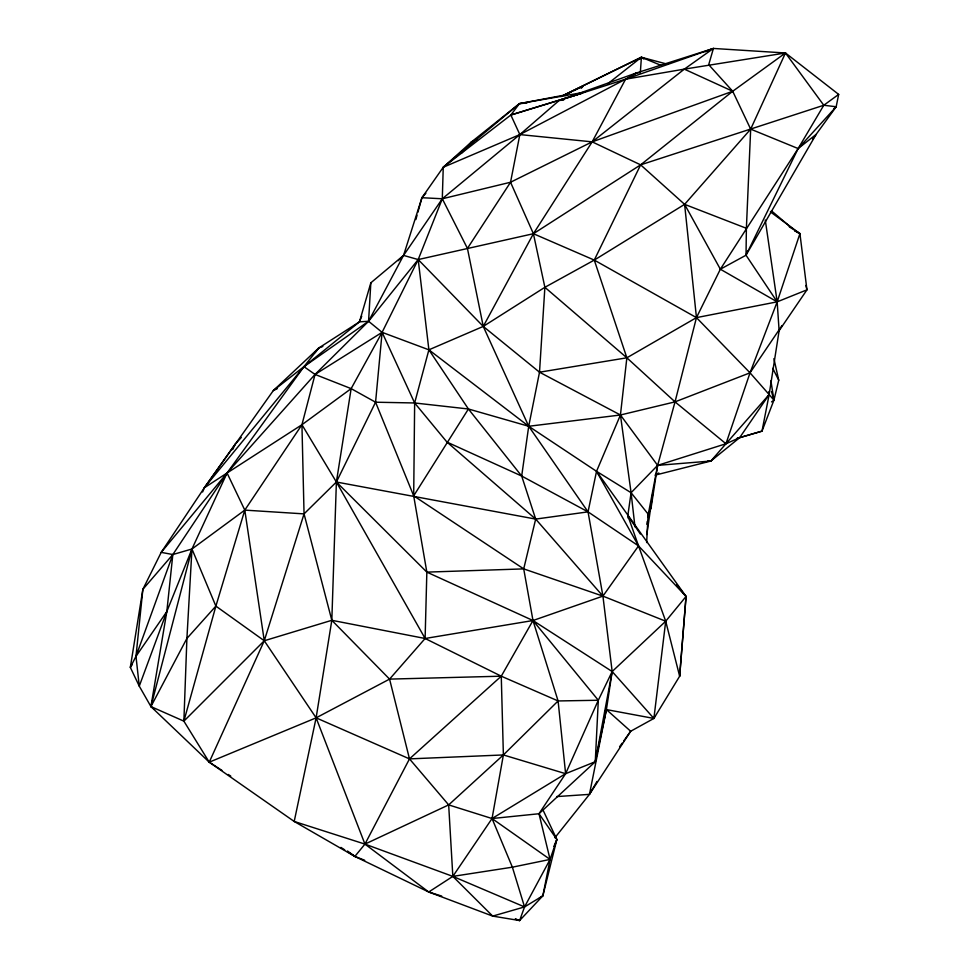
<?xml version="1.0" encoding="UTF-8"?>
<svg xmlns="http://www.w3.org/2000/svg" width="969" height="969" viewBox="0 0 969 969"><rect width="100%" height="100%" fill="white"/><g stroke="black" fill="none" stroke-linecap="round" stroke-linejoin="round"><path stroke-width="1.45" d="M241.293 437.467L235.213 444.177L204.35 487.77L161.217 552.354L142.867 589.309L130.33 667.375L139.27 686.137L150.922 706.571L209.243 762.179L316.112 717.847L389.574 679.112L425.112 638.486L426.844 572.122L413.69 495.837L414.647 402.971L428.892 349.821L418.196 259.571L442.3 198.778L443.245 167.262L471.503 141.934L519.432 103.647L563.558 95.265L641.405 57.256L667.617 64.257M812.567 139.27L836.174 106.76L838.669 94.405L785.471 52.98L750.672 129.131L746.384 228.296L746.021 255.21L777.174 301.843L779.112 330.732L769.144 394.553L761.997 431.144L736.815 438.509M542.991 809.975L556.86 839.469L542.858 895.816L519.614 920.55L492.7 916.105L428.722 892.001L354.848 856.426L294.201 821.458L209.243 762.179L183.88 721.154L186.908 638.426L191.959 548.999L227.061 473.005L303.939 366.657L318.74 348.016L359.463 321.841L368.571 321.272L382.101 332.343L428.892 349.821L528.711 426.275L596.529 471.322L631.085 492.712L648.116 514.091L646.662 542.579M838.669 94.405L823.783 105.258L640.63 164.851L594.276 260.092L626.858 357.803L620.439 414.998L596.529 471.322L686.052 596.456L665.715 621.226L612.166 671.529L598.309 700.26L595.269 761.731L538.994 813.742L492.046 818.539L448.671 804.9L409.487 758.884L316.112 717.847L264.271 640.751L215.881 606.109L191.959 548.999L244.794 510.118L301.94 424.725L315.046 374.434L368.571 321.272L418.196 259.571L533.41 233.711L640.63 164.851L732.709 91.268L785.471 52.98L823.783 105.258L836.174 106.76L798.141 148.56L720.355 269.212L696.457 317.626L675.03 401.869L656.51 469.577M202.63 491.961L204.35 487.77L273.306 390.592L303.939 366.657L368.571 321.272L370.836 282.827L403.552 255.404L442.3 198.778L519.844 134.582L559.222 100.437L636.354 72.978L713.414 48.45L785.471 52.98L782.661 53.816M623.842 740.813L630.674 731.256L653.893 718.441L679.644 676.229L665.715 621.226L602.924 596.117L535.675 519.093L521.685 476.045L528.711 426.275L539.515 372.205L544.881 287.308L533.41 233.711L510.542 182.245L519.844 134.582L510.845 115.02L519.432 103.647L584.852 92.152M640.315 72.857L641.405 57.256L660.967 65.323M221.901 770.367L209.243 762.179L264.271 640.751L304.048 513.885L336.388 482.017L375.572 402.208L382.101 332.343L418.196 259.571L403.552 255.404L398.211 260.697M382.101 332.343L351.153 388.63L301.94 424.725L227.061 473.005L161.217 552.354L172.833 554.547L191.959 548.999L166.825 611.56L139.27 686.137L135.987 656.328L142.867 589.309L172.833 554.547L227.061 473.005L315.046 374.434L382.101 332.343L414.647 402.971L446.975 442.094L535.675 519.093L588.038 511.862L638.535 545.91L686.052 596.456L679.644 676.229L686.052 596.456L676.713 584.852M154.568 709.247L150.922 706.571L166.825 611.56L172.833 554.547L135.987 656.328L130.33 667.375L132.002 664.867M646.892 524.314L647.244 521.395M647.764 517.01L657.624 465.362L620.439 414.998L539.515 372.205L483.252 326.42L418.196 259.571M653.118 491.004L646.808 534.549M604.571 711.949L606.412 709.587L653.893 718.441L665.715 621.226L638.535 545.91L596.529 471.322L588.038 511.862L602.924 596.117L612.166 671.529L606.412 709.587L589.455 794.362L554.886 837.761M191.959 548.999L150.922 706.571L183.88 721.154L264.271 640.751L244.794 510.118L227.061 473.005L204.35 487.77L303.939 366.657L315.046 374.434L351.153 388.63L336.388 482.017L331.822 620.305L316.112 717.847L294.201 821.458L364.95 844.108L452.838 876.388L524.544 906.923L542.858 895.816L550.077 859.418L556.86 839.469L538.994 813.742L565.617 773.686L598.309 700.26L532.986 620.523L426.844 572.122L336.388 482.017L301.94 424.725L304.048 513.885L331.822 620.305L389.574 679.112L409.487 758.884L364.95 844.108L354.848 856.426L347.241 851.509M316.112 717.847L364.95 844.108L428.722 892.001L452.838 876.388L492.046 818.539L503.383 754.948L501.264 676.192L532.986 620.523L523.708 568.888L535.675 519.093L336.388 482.017L425.112 638.486L501.264 676.192L558.096 700.95L598.309 700.26M264.271 640.751L331.822 620.305L425.112 638.486L532.986 620.523L612.166 671.529L595.269 761.731L592.749 763.306M773.904 358.615L778.737 380.236L773.928 400.161L761.997 431.144L737.348 438.303M183.88 721.154L215.881 606.109L244.794 510.118L304.048 513.885M415.858 219.563L417.07 215.191M417.881 212.284L421.927 197.712L443.245 167.262L519.432 103.647L526.966 103.005M303.939 366.657L359.463 321.841L370.836 282.827M425.888 193.255L421.927 197.712L403.552 255.404L368.571 321.272M747.499 251.044L746.021 255.21L720.355 269.212L684.611 204.35L640.63 164.851L592.168 141.849L519.844 134.582L443.245 167.262L510.845 115.02L582.066 93.194L510.845 115.02M515.29 919.193L519.614 920.55L524.544 906.923L550.077 859.418L538.994 813.742M654.971 715.667L653.893 718.441L612.166 671.529M359.463 321.841L361.728 316.233M553.893 846.373L556.86 839.469M232.645 449.628L235.213 444.177M648.116 514.091L651.011 508.265L657.624 465.362L725.951 443.754L739.65 437.685L769.144 394.553L768.926 391.549M150.922 706.571L186.908 638.426L215.881 606.109M421.927 197.712L442.3 198.778L467.433 248.403L483.252 326.42L528.711 426.275L588.038 511.862L521.685 476.045L468.415 408.991L428.892 349.821L483.252 326.42L533.41 233.711L592.168 141.849L625.586 79.192L636.354 72.978L639.261 72.723M658.823 472.981L655.044 475.185L710.883 461.038L725.951 443.754L750.03 372.823L781.983 325.584M556.691 796.591L589.455 794.362L596.977 781.462M823.783 105.258L798.141 148.56L746.021 255.21L816.092 134.449L798.141 148.56L750.672 129.131L732.709 91.268L708.714 64.693L713.414 48.45L625.586 79.192L559.222 100.437L563.619 100.158M469.129 145.81L471.503 141.934L476.833 139.233M620.439 414.998L631.085 492.712L627.827 515.556L638.535 545.91L602.924 596.117L523.708 568.888L413.69 495.837L468.415 408.991L528.711 426.275L620.439 414.998L675.03 401.869L750.03 372.823L777.174 301.843L799.922 233.626L770.416 211.86M467.433 248.403L510.542 182.245L592.168 141.849L732.709 91.268L684.32 69.138L625.586 79.192L519.844 134.582M589.455 794.362L630.674 731.256L606.412 709.587L595.269 761.731L565.617 773.686L492.046 818.539L512.383 867.182L524.544 906.923L492.7 916.105L452.838 876.388L448.671 804.9L503.383 754.948L558.096 700.95L532.986 620.523L602.924 596.117M779.112 330.732L806.947 289.852L799.922 233.626L789.226 226.722M135.987 656.328L166.825 611.56M619.566 746.772L622.134 743.199M315.046 352.643L318.74 348.016L322.859 346.43M750.672 129.131L684.611 204.35L594.276 260.092L544.881 287.308L483.252 326.42M533.41 233.711L594.276 260.092L696.457 317.626L750.03 372.823L769.144 394.553L725.951 443.754L675.03 401.869L626.858 357.803L544.881 287.308M461.583 153.09L471.503 141.934L476.881 139.245M581.291 88.227L583.265 85.999L573.842 90.723M639.407 59.424L641.405 57.256L643.84 59.048M833.994 108.843L836.174 106.76L834.043 108.685M318.74 348.016L273.306 390.592L277.304 388.642M634.974 526.857L631.085 492.712L657.624 465.362L710.883 461.038L739.65 437.685L736.876 438.727M607.672 83.855L641.405 57.256L560.894 96.621M592.168 141.849L684.32 69.138L713.414 48.45L705.129 51.781M771.518 401.905L773.928 400.161L770.912 380.817M633.956 74.686L636.354 72.978M539.273 898.251L542.858 895.816M580.722 87.598L583.265 85.999M805.869 285.443L806.947 289.852L777.174 301.843L696.457 317.626L626.858 357.803L539.515 372.205M564.406 95.434L571.141 92.067M364.95 844.108L448.671 804.9M442.3 198.778L510.542 182.245M684.32 69.138L785.471 52.98M452.838 876.388L512.383 867.182L550.077 859.418L492.046 818.539M426.844 572.122L523.708 568.888M389.574 679.112L501.264 676.192L409.487 758.884L503.383 754.948L565.617 773.686L558.096 700.95M351.153 388.63L375.572 402.208L414.647 402.971L468.415 408.991M707.915 460.832L710.883 461.038M563.558 95.265L566.526 95.531M428.722 892.001L441.707 896.083M746.384 228.296L684.611 204.35L696.457 317.626M347.556 851.073L354.848 856.426L364.707 860.266M515.387 918.903L519.614 920.55M446.975 442.094L521.685 476.045M720.355 269.212L777.174 301.843L765.28 220.024M228.236 774.473L230.767 776.108M340.918 847.415L344.71 849.874M352.474 854.549L354.848 856.426M771.397 210.77L791.855 228.163M769.144 394.553L773.928 400.161L771.494 391.524M640.352 534.04L627.827 515.556L628.36 518.5M772.765 368.305L778.737 380.236M375.572 402.208L413.69 495.837M799.922 233.626L794.737 230.719L799.922 233.626"/></g></svg>
